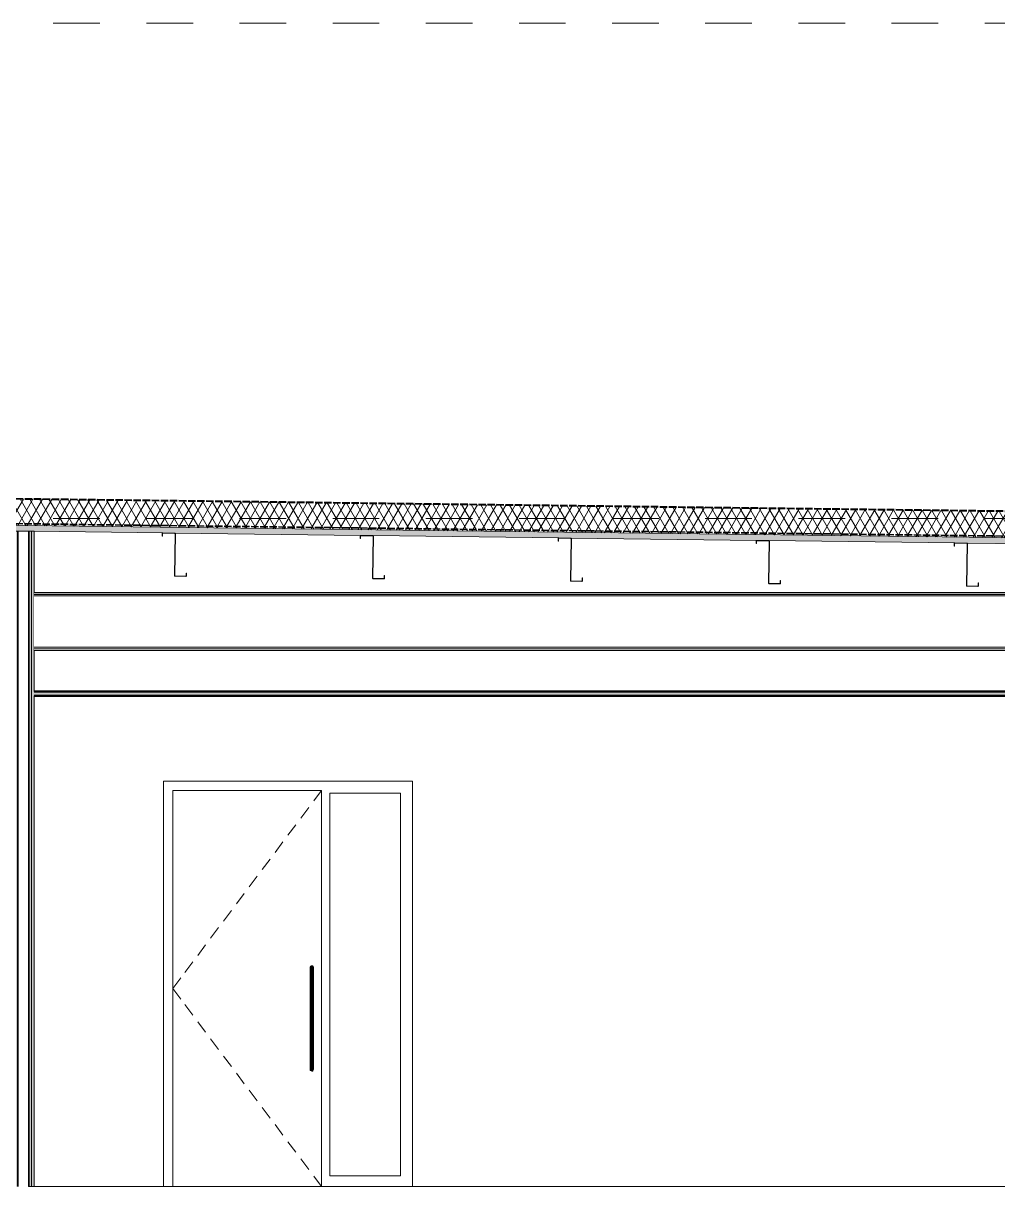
# Model space of a CAD drawing. Header units: millimetres. Extents: x -46169 to 228156, y -86316 to 18123.
# Drawn here: x 117908 to 123813, y -68973 to -61911 of the extents above; entities that cross this region are included whole.
import ezdxf

# ---------------------------------------------------------------- set-up
doc = ezdxf.new("R2010")
doc.units = ezdxf.units.MM
doc.header["$MEASUREMENT"] = 0
for name, pattern in [('Dashed', [2822.222233, 1411.111116, -1411.111116]), ('Hidden Line', [55, 45, -10]), ('Wipeout_Contour', [1000, 0, -1000])]:
    doc.linetypes.add(name, pattern=pattern)
for name, color, linetype, lineweight, true_color in [('0_Pen_No__105', 7, 'Continuous', 15, 0xa6a6a6), ('New_A-20-M_Ceiling_Pen_No__107', 7, 'Continuous', 15, 0xa6a6a6), ('New_A-20-M_Ceiling_Pen_No__29', 7, 'Continuous', 50, 0x2a2a2a), ('New_A-20-M_Roof_Pen_No__149', 7, 'Continuous', 0, 0x2a2a2a), ('New_A-20-M_Roof_Pen_No__162', 7, 'Continuous', 0, 0xe47200), ('New_A-20-M_Roof_Pen_No__81', 7, 'Continuous', 20, 0x6a6a6a), ('New_A-25-M_Wall_Int_Pen_No__107', 7, 'Continuous', 15, 0xa6a6a6), ('New_ArchiCAD Doors_Pen_No__63', 7, 'Continuous', 20, 0x606060)]:
    doc.layers.add(name, color=color, linetype=linetype, lineweight=lineweight, true_color=true_color)
for name, color, linetype in [('New_A-20-M_Ceiling', 7, 'Continuous'), ('New_A-20-M_Floor_Slab', 7, 'Continuous'), ('New_A-20-M_Roof', 7, 'Continuous'), ('New_A-25-M_Wall_Int', 7, 'Continuous'), ('New_ArchiCAD Doors', 7, 'Continuous'), ('S-280-M_STRUCT_FRAME.IFC Import', 7, 'Continuous')]:
    doc.layers.add(name, color=color, linetype=linetype)
for name, color, linetype, lineweight in [('New_A-20-M_Floor_Slab_Pen_No__4', 7, 'Continuous', 20), ('New_A-20-M_Roof_Pen_No__195', 7, 'Continuous', 35), ('New_A-20-M_Roof_Pen_No__4', 7, 'Continuous', 20), ('New_A-20-M_Roof_Pen_No__85', 8, 'Continuous', 20), ('New_A-25-M_Wall_Int_Pen_No__1', 7, 'Continuous', 13), ('New_A-25-M_Wall_Int_Pen_No__87', 8, 'Continuous', 20), ('New_ArchiCAD Doors_Pen_No__3', 7, 'Continuous', 18), ('New_ArchiCAD Doors_Pen_No__93', 8, 'Continuous', 13), ('S-280-M_STRUCT_FRAME.IFC Import_Pen_No__1', 7, 'Continuous', 13), ('S-280-M_STRUCT_FRAME.IFC Import_Pen_No__160', 5, 'Continuous', 200), ('S-280-M_STRUCT_FRAME.IFC Import_Pen_No__90', 8, 'Continuous', 20)]:
    doc.layers.add(name, color=color, linetype=linetype, lineweight=lineweight)
pattern_1 = [(60, (104446.777, -81110.96), (-43.30127, 25), []), (120, (104446.777, -81110.96), (43.30127, 25), [])]

# ---------------------------------------------------------------- blocks, each defined once
blk = doc.blocks.new('Section Elem_34_1', base_point=(104446.8, -81111))
at = {"color": 254, "linetype": 'Wipeout_Contour', "lineweight": 0, "ltscale": 12703717.4741142}
blk.add_wipeout([(115752, -65003.7), (115642.9, -65005.1), (115642.9, -65361), (117118.2, -65361), (117118.2, -65712.4), (115642.9, -65712.4), (115642.9, -65961), (117149.3, -65961), (117149.3, -65361), (117842.9, -65361), (117842.9, -64988), (117625.9, -64985.3), (117628.4, -64986.4), (117629.5, -64989), (117626.3, -65243.7), (117626.8, -65245), (117628, -65245.6), (117692.8, -65246.4), (117694.1, -65245.9), (117694.7, -65244.6), (117694.9, -65227.2), (117696.7, -65227.2), (117696.5, -65244.6), (117695.4, -65247.2), (117692.8, -65248.2), (117628, -65247.4), (117625.5, -65246.3), (117624.5, -65243.7), (117627.7, -64988.9), (117627.2, -64987.7), (117625.9, -64987.1), (117553.1, -64986.2), (117551.8, -64986.7), (117551.3, -64988), (117551.1, -65003.4), (117549.3, -65003.4), (117549.5, -64988), (117550.6, -64985.4), (117553.1, -64984.4), (117421.4, -64982.7), (117024.7, -64987.7), (117027.3, -64988.7), (117028.3, -64991.3), (117028.5, -65006.7), (117026.7, -65006.7), (117026.5, -64991.3), (117026, -64990), (117024.7, -64989.5), (116951.9, -64990.4), (116950.7, -64991), (116950.2, -64992.3), (116953.4, -65247), (116952.3, -65249.6), (116949.8, -65250.7), (116885, -65251.5), (116882.4, -65250.5), (116881.4, -65247.9), (116881.1, -65230.5), (116882.9, -65230.5), (116883.2, -65247.9), (116883.7, -65249.2), (116885, -65249.7), (116949.8, -65248.9), (116951, -65248.3), (116951.6, -65247.1), (116948.4, -64992.3), (116949.4, -64989.7), (116951.9, -64988.6), (115824.8, -65002.8), (115827.4, -65003.8), (115828.4, -65006.4), (115828.6, -65021.8), (115826.8, -65021.8), (115826.6, -65006.4), (115826.1, -65005.1), (115824.8, -65004.6), (115752, -65005.5), (115750.8, -65006.1), (115750.2, -65007.3), (115753.4, -65262.1), (115752.4, -65264.7), (115749.9, -65265.8), (115685.1, -65266.6), (115682.5, -65265.6), (115681.5, -65263), (115681.2, -65245.6), (115683, -65245.6), (115683.3, -65263), (115683.8, -65264.3), (115685.1, -65264.8), (115749.9, -65264), (115751.1, -65263.4), (115751.6, -65262.1), (115748.4, -65007.4), (115749.5, -65004.8)], dxfattribs=at).dxf.layer = 'New_A-25-M_Wall_Int'
at = {"color": 254, "linetype": 'Wipeout_Contour', "lineweight": 0, "ltscale": 19818791.29571474}
blk.add_wipeout([(117972.9, -64989.7), (117972.9, -65361), (124475.6, -65361), (124475.6, -65071.4), (123625.4, -65060.7), (123628, -65061.8), (123629, -65064.4), (123625.8, -65319.1), (123626.3, -65320.4), (123627.6, -65321), (123692.4, -65321.8), (123693.6, -65321.3), (123694.2, -65320), (123694.4, -65302.6), (123696.2, -65302.6), (123696, -65320), (123694.9, -65322.5), (123692.3, -65323.6), (123627.5, -65322.8), (123625, -65321.7), (123624, -65319.1), (123627.2, -65064.3), (123626.7, -65063.1), (123625.4, -65062.5), (123552.6, -65061.6), (123551.3, -65062.1), (123550.8, -65063.4), (123550.6, -65078.8), (123548.8, -65078.7), (123549, -65063.3), (123550.1, -65060.8), (123552.6, -65059.8), (122425.5, -65045.6), (122428.1, -65046.7), (122429.1, -65049.3), (122425.9, -65304.1), (122426.4, -65305.3), (122427.7, -65305.9), (122492.5, -65306.7), (122493.7, -65306.2), (122494.3, -65304.9), (122494.5, -65287.5), (122496.3, -65287.5), (122496.1, -65304.9), (122495, -65307.5), (122492.4, -65308.5), (122427.6, -65307.7), (122425.1, -65306.6), (122424.1, -65304), (122427.3, -65049.3), (122426.8, -65048), (122425.5, -65047.4), (122352.7, -65046.5), (122351.4, -65047), (122350.9, -65048.3), (122350.7, -65063.7), (122348.9, -65063.7), (122349.1, -65048.3), (122350.2, -65045.7), (122352.7, -65044.7), (121225.6, -65030.6), (121228.2, -65031.6), (121229.2, -65034.2), (121226, -65289), (121226.5, -65290.3), (121227.8, -65290.8), (121292.5, -65291.6), (121293.8, -65291.1), (121294.4, -65289.8), (121294.6, -65272.4), (121296.4, -65272.5), (121296.2, -65289.9), (121295.1, -65292.4), (121292.5, -65293.4), (121227.7, -65292.6), (121225.2, -65291.5), (121224.2, -65289), (121227.4, -65034.2), (121226.9, -65032.9), (121225.6, -65032.4), (121152.8, -65031.4), (121151.5, -65031.9), (121151, -65033.2), (121150.8, -65048.6), (121149, -65048.6), (121149.2, -65033.2), (121150.3, -65030.7), (121152.8, -65029.6), (120025.7, -65015.5), (120028.3, -65016.6), (120029.3, -65019.1), (120026.1, -65273.9), (120026.6, -65275.2), (120027.8, -65275.7), (120092.6, -65276.5), (120093.9, -65276), (120094.5, -65274.8), (120094.7, -65257.4), (120096.5, -65257.4), (120096.3, -65274.8), (120095.2, -65277.3), (120092.6, -65278.3), (120027.8, -65277.5), (120025.3, -65276.4), (120024.3, -65273.9), (120027.5, -65019.1), (120027, -65017.8), (120025.7, -65017.3), (119952.9, -65016.4), (119951.6, -65016.9), (119951.1, -65018.1), (119950.9, -65033.5), (119949.1, -65033.5), (119949.3, -65018.1), (119950.4, -65015.6), (119952.9, -65014.6), (118825.8, -65000.4), (118828.3, -65001.5), (118829.4, -65004), (118826.2, -65258.8), (118826.7, -65260.1), (118827.9, -65260.6), (118892.7, -65261.5), (118894, -65260.9), (118894.6, -65259.7), (118894.8, -65242.3), (118896.6, -65242.3), (118896.4, -65259.7), (118895.3, -65262.2), (118892.7, -65263.3), (118827.9, -65262.4), (118825.4, -65261.4), (118824.4, -65258.8), (118827.6, -65004), (118827.1, -65002.7), (118825.8, -65002.2), (118753, -65001.3), (118751.7, -65001.8), (118751.2, -65003.1), (118751, -65018.5), (118749.2, -65018.4), (118749.4, -65003), (118750.5, -65000.5), (118753, -64999.5)], dxfattribs=at).dxf.layer = 'New_A-25-M_Wall_Int'
at = {"color": 254, "linetype": 'Wipeout_Contour', "lineweight": 0, "ltscale": 1104510.557825293}
blk.add_wipeout([(117972.9, -68961), (118756.6, -68961), (118756.6, -66503), (120266.6, -66503), (120266.6, -68961), (124475.6, -68961), (124475.6, -65986), (117972.9, -65986)], dxfattribs=at).dxf.layer = 'New_A-25-M_Wall_Int'
at = {"layer": 'New_A-25-M_Wall_Int_Pen_No__87', "linetype": 'Continuous'}
blk.add_line((124475.6, -65361), (124475.6, -65071.4), dxfattribs=at)
at = {"color": 254, "linetype": 'Wipeout_Contour', "lineweight": 0, "ltscale": 551829.099183}
blk.add_wipeout([(117972.9, -65961), (124475.6, -65961), (124475.6, -65712.4), (117972.9, -65712.4)], dxfattribs=at).dxf.layer = 'New_A-25-M_Wall_Int'
at = {"color": 254, "linetype": 'Wipeout_Contour', "lineweight": 0, "ltscale": 807499.419564}
blk.add_wipeout([(115642.9, -66503), (117098.1, -66503), (117098.1, -68961), (117149.3, -68961), (117149.3, -65986), (115642.9, -65986)], dxfattribs=at).dxf.layer = 'New_A-25-M_Wall_Int'
at = {"color": 254, "linetype": 'Wipeout_Contour', "lineweight": 0, "ltscale": 542608.273841}
blk.add_wipeout([(117504.9, -68961), (117842.9, -68961), (117842.9, -65986), (117504.9, -65986)], dxfattribs=at).dxf.layer = 'New_A-25-M_Wall_Int'
at = {"color": 254, "linetype": 'Wipeout_Contour', "lineweight": 0, "ltscale": 539357.059794}
blk.add_wipeout([(117842.9, -65712.4), (117504.9, -65712.4), (117504.9, -65961), (117842.9, -65961)], dxfattribs=at).dxf.layer = 'New_A-25-M_Wall_Int'
blk = doc.blocks.new('Section Elem_51_1', base_point=(104446.8, -81111))
at = {"layer": 'New_ArchiCAD Doors_Pen_No__3', "linetype": 'Continuous'}
for p, q in [((119637.5, -66663.9), (119589.5, -66727.9)), ((119559.4, -66767.8), (119511.4, -66831.8)), ((119481.4, -66871.8), (119433.3, -66935.7)), ((119403.3, -66975.7), (119355.2, -67039.6)), ((119325.2, -67079.6), (119277.1, -67143.6)), ((119247.1, -67183.6), (119199, -67247.5)), ((119169, -67287.5), (119120.9, -67351.4)), ((119090.9, -67391.4), (119042.8, -67455.4)), ((119012.8, -67495.4), (118964.8, -67559.3)), ((118934.7, -67599.3), (118886.7, -67663.2)), ((118934.7, -67921.6), (118886.7, -67857.7)), ((119012.8, -68025.6), (118964.8, -67961.6)), ((119090.9, -68129.5), (119042.8, -68065.5)), ((119169, -68233.4), (119120.9, -68169.5)), ((119247.1, -68337.4), (119199, -68273.4)), ((119325.2, -68441.3), (119277.1, -68377.3)), ((119403.3, -68545.2), (119355.2, -68481.3)), ((119481.4, -68649.2), (119433.3, -68585.2)), ((119559.4, -68753.1), (119511.4, -68689.1)), ((119637.5, -68857), (119589.5, -68793.1))]:
    blk.add_line(p, q, dxfattribs=at)
at = {"color": 254, "linetype": 'Wipeout_Contour', "lineweight": 0, "ltscale": 547043.594552}
blk.add_wipeout([(118813.6, -68961), (118813.6, -66576), (118756.6, -66576), (118756.6, -68961)], dxfattribs=at).dxf.layer = 'New_ArchiCAD Doors'
at = {"color": 254, "linetype": 'Wipeout_Contour', "lineweight": 0, "ltscale": 688534.079905}
blk.add_wipeout([(119715.6, -66576), (119715.6, -68961), (119765.6, -68961), (119765.6, -68895), (119765.6, -66576)], dxfattribs=at).dxf.layer = 'New_ArchiCAD Doors'
at = {"color": 254, "linetype": 'Wipeout_Contour', "lineweight": 0, "ltscale": 690610.953645}
blk.add_wipeout([(120266.6, -66576), (120193.6, -66576), (120193.6, -68895), (120193.6, -68961), (120266.6, -68961)], dxfattribs=at).dxf.layer = 'New_ArchiCAD Doors'
at = {"color": 254, "linetype": 'Wipeout_Contour', "lineweight": 0, "ltscale": 551034.719556}
blk.add_wipeout([(119664.8, -68242.5), (119662.7, -68243.2), (119662.7, -68258.3), (119664.8, -68255.3)], dxfattribs=at).dxf.layer = 'New_ArchiCAD Doors'
at = {"layer": 'New_ArchiCAD Doors_Pen_No__3', "linetype": 'Continuous'}
for p, q in [((118861.7, -67696.5), (118813.6, -67760.5)), ((118861.7, -67824.4), (118813.6, -67760.5)), ((119715.6, -68961), (119667.6, -68897))]:
    blk.add_line(p, q, dxfattribs=at)
at = {"color": 254, "linetype": 'Wipeout_Contour', "lineweight": 0, "ltscale": 1367914.491002464}
blk.add_wipeout([(119715.6, -66560), (119715.6, -66576), (119765.6, -66576), (120193.6, -66576), (120266.6, -66576), (120266.6, -66503), (118756.6, -66503), (118756.6, -66576), (118813.6, -66576), (118813.6, -66560)], dxfattribs=at).dxf.layer = 'New_ArchiCAD Doors'
at = {"color": 254, "linetype": 'Wipeout_Contour', "lineweight": 0, "ltscale": 550992.506983}
blk.add_wipeout([(119652.3, -68260.2), (119652.3, -68243.6), (119649.3, -68243.1), (119649.3, -68258.1)], dxfattribs=at).dxf.layer = 'New_ArchiCAD Doors'
at = {"color": 254, "linetype": 'Wipeout_Contour', "lineweight": 0, "ltscale": 553478.976287}
blk.add_wipeout([(119765.6, -68895), (119765.6, -68961), (120193.6, -68961), (120193.6, -68895)], dxfattribs=at).dxf.layer = 'New_ArchiCAD Doors'
at = {"layer": 'New_ArchiCAD Doors_Pen_No__3', "linetype": 'Continuous'}
blk.add_line((119715.6, -66560), (119667.6, -66623.9), dxfattribs=at)
at = {"layer": 'New_ArchiCAD Doors_Pen_No__63', "linetype": 'Continuous'}
for p, q in [((118756.6, -66503), (120266.6, -66503)), ((118756.6, -66576), (118756.6, -66503)), ((120266.6, -66503), (120266.6, -66576)), ((118756.6, -68961), (118756.6, -66576)), ((119715.6, -66560), (118813.6, -66560)), ((118813.6, -66560), (118813.6, -68961)), ((119715.6, -68961), (119715.6, -66560)), ((119765.6, -66576), (119765.6, -68895)), ((120193.6, -66576), (119765.6, -66576)), ((120193.6, -66576), (120193.6, -68895)), ((120266.6, -68961), (120266.6, -66576)), ((120193.6, -68895), (119765.6, -68895))]:
    blk.add_line(p, q, dxfattribs=at)
at = {"color": 254, "linetype": 'Wipeout_Contour', "lineweight": 0, "ltscale": 551028.707132}
blk.add_wipeout([(119662.7, -68258.3), (119662.7, -68243.2), (119659.6, -68243.6), (119659.6, -68260.3)], dxfattribs=at).dxf.layer = 'New_ArchiCAD Doors'
at = {"color": 254, "linetype": 'Wipeout_Contour', "lineweight": 0, "ltscale": 551018.588948}
blk.add_wipeout([(119659.6, -68260.3), (119659.6, -68243.6), (119656, -68243.8), (119656, -68261)], dxfattribs=at).dxf.layer = 'New_ArchiCAD Doors'
at = {"color": 254, "linetype": 'Wipeout_Contour', "lineweight": 0, "ltscale": 551005.875202}
blk.add_wipeout([(119656, -68261), (119656, -68243.8), (119652.3, -68243.6), (119652.3, -68260.2)], dxfattribs=at).dxf.layer = 'New_ArchiCAD Doors'
at = {"color": 254, "linetype": 'Wipeout_Contour', "lineweight": 0, "ltscale": 551035.888982}
blk.add_wipeout([(119665.6, -68252), (119665.6, -68241.8), (119664.8, -68242.5), (119664.8, -68255.3)], dxfattribs=at).dxf.layer = 'New_ArchiCAD Doors'
at = {"color": 254, "linetype": 'Wipeout_Contour', "lineweight": 0, "ltscale": 550980.543368}
blk.add_wipeout([(119649.3, -68258.1), (119649.3, -68243.1), (119647.3, -68242.4), (119647.3, -68254.9)], dxfattribs=at).dxf.layer = 'New_ArchiCAD Doors'
at = {"color": 254, "linetype": 'Wipeout_Contour', "lineweight": 0, "ltscale": 550971.800573}
blk.add_wipeout([(119647.3, -68254.9), (119647.3, -68242.4), (119646.6, -68241.6), (119646.6, -68251.3)], dxfattribs=at).dxf.layer = 'New_ArchiCAD Doors'
at = {"color": 254, "linetype": 'Wipeout_Contour', "lineweight": 0, "ltscale": 550380.656582}
blk.add_wipeout([(119649.3, -68243.1), (119652.3, -68243.6), (119652.3, -67639.3), (119649.3, -67639.8)], dxfattribs=at).dxf.layer = 'New_ArchiCAD Doors'
at = {"color": 254, "linetype": 'Wipeout_Contour', "lineweight": 0, "ltscale": 550430.794615}
blk.add_wipeout([(119665.6, -68241.8), (119665.6, -67641.1), (119664.8, -67640.4), (119664.8, -68242.5)], dxfattribs=at).dxf.layer = 'New_ArchiCAD Doors'
at = {"color": 254, "linetype": 'Wipeout_Contour', "lineweight": 0, "ltscale": 550425.764491}
blk.add_wipeout([(119664.8, -68242.5), (119664.8, -67640.4), (119662.7, -67639.7), (119662.7, -68243.2)], dxfattribs=at).dxf.layer = 'New_ArchiCAD Doors'
at = {"color": 254, "linetype": 'Wipeout_Contour', "lineweight": 0, "ltscale": 550416.662446}
blk.add_wipeout([(119662.7, -68243.2), (119662.7, -67639.7), (119659.6, -67639.3), (119659.6, -68243.6)], dxfattribs=at).dxf.layer = 'New_ArchiCAD Doors'
at = {"color": 254, "linetype": 'Wipeout_Contour', "lineweight": 0, "ltscale": 550404.893784}
blk.add_wipeout([(119659.6, -68243.6), (119659.6, -67639.3), (119656, -67639.1), (119656, -68243.8)], dxfattribs=at).dxf.layer = 'New_ArchiCAD Doors'
at = {"color": 254, "linetype": 'Wipeout_Contour', "lineweight": 0, "ltscale": 550392.250207}
blk.add_wipeout([(119656, -68243.8), (119656, -67639.1), (119652.3, -67639.3), (119652.3, -68243.6)], dxfattribs=at).dxf.layer = 'New_ArchiCAD Doors'
at = {"color": 254, "linetype": 'Wipeout_Contour', "lineweight": 0, "ltscale": 549825.773176}
blk.add_wipeout([(119665.6, -67641.1), (119665.6, -67631), (119664.8, -67627.7), (119664.8, -67640.4)], dxfattribs=at).dxf.layer = 'New_ArchiCAD Doors'
at = {"color": 254, "linetype": 'Wipeout_Contour', "lineweight": 0, "ltscale": 549816.89971}
blk.add_wipeout([(119664.8, -67640.4), (119664.8, -67627.7), (119662.7, -67624.6), (119662.7, -67639.7)], dxfattribs=at).dxf.layer = 'New_ArchiCAD Doors'
at = {"color": 254, "linetype": 'Wipeout_Contour', "lineweight": 0, "ltscale": 549804.722083}
blk.add_wipeout([(119662.7, -67639.7), (119662.7, -67624.6), (119659.6, -67622.6), (119659.6, -67639.3)], dxfattribs=at).dxf.layer = 'New_ArchiCAD Doors'
at = {"color": 254, "linetype": 'Wipeout_Contour', "lineweight": 0, "ltscale": 550367.250605}
blk.add_wipeout([(119647.3, -68242.4), (119647.3, -67640.5), (119646.6, -67641.3), (119646.6, -68241.6)], dxfattribs=at).dxf.layer = 'New_ArchiCAD Doors'
at = {"color": 254, "linetype": 'Wipeout_Contour', "lineweight": 0, "ltscale": 550371.877904}
blk.add_wipeout([(119649.3, -67639.8), (119647.3, -67640.5), (119647.3, -68242.4), (119649.3, -68243.1)], dxfattribs=at).dxf.layer = 'New_ArchiCAD Doors'
at = {"layer": 'New_ArchiCAD Doors_Pen_No__93', "linetype": 'Continuous'}
for p, q in [((119646.6, -68241.6), (119646.6, -68251.3)), ((119646.6, -68241.6), (119647.3, -68242.4)), ((119646.6, -68251.3), (119647.3, -68254.9)), ((119647.3, -68242.4), (119647.3, -68254.9)), ((119647.3, -68242.4), (119649.3, -68243.1)), ((119647.3, -68254.9), (119649.3, -68258.1)), ((119649.3, -68243.1), (119649.3, -68258.1)), ((119649.3, -68243.1), (119652.3, -68243.6)), ((119649.3, -68258.1), (119652.3, -68260.2)), ((119652.3, -68243.6), (119652.3, -68260.2)), ((119652.3, -68243.6), (119656, -68243.8)), ((119652.3, -68260.2), (119656, -68261)), ((119656, -68243.8), (119659.6, -68243.6)), ((119656, -68243.8), (119656, -68261)), ((119656, -68261), (119659.6, -68260.3)), ((119659.6, -68243.6), (119662.7, -68243.2)), ((119659.6, -68243.6), (119659.6, -68260.3)), ((119659.6, -68260.3), (119662.7, -68258.3)), ((119662.7, -68243.2), (119664.8, -68242.5)), ((119662.7, -68243.2), (119662.7, -68258.3)), ((119662.7, -68258.3), (119664.8, -68255.3)), ((119664.8, -68242.5), (119665.6, -68241.8)), ((119664.8, -68242.5), (119664.8, -68255.3)), ((119664.8, -68255.3), (119665.6, -68252)), ((119665.6, -68241.8), (119665.6, -68252))]:
    blk.add_line(p, q, dxfattribs=at)
at = {"color": 254, "linetype": 'Wipeout_Contour', "lineweight": 0, "ltscale": 549762.770807}
blk.add_wipeout([(119647.3, -67640.5), (119647.3, -67628), (119646.6, -67631.6), (119646.6, -67641.3)], dxfattribs=at).dxf.layer = 'New_ArchiCAD Doors'
at = {"color": 254, "linetype": 'Wipeout_Contour', "lineweight": 0, "ltscale": 549763.301146}
blk.add_wipeout([(119649.3, -67639.8), (119649.3, -67624.9), (119647.3, -67628), (119647.3, -67640.5)], dxfattribs=at).dxf.layer = 'New_ArchiCAD Doors'
at = {"color": 254, "linetype": 'Wipeout_Contour', "lineweight": 0, "ltscale": 549768.909434}
blk.add_wipeout([(119649.3, -67639.8), (119652.3, -67639.3), (119652.3, -67622.8), (119649.3, -67624.9)], dxfattribs=at).dxf.layer = 'New_ArchiCAD Doors'
at = {"color": 254, "linetype": 'Wipeout_Contour', "lineweight": 0, "ltscale": 549791.310497}
blk.add_wipeout([(119659.6, -67639.3), (119659.6, -67622.6), (119656, -67622), (119656, -67639.1)], dxfattribs=at).dxf.layer = 'New_ArchiCAD Doors'
at = {"color": 254, "linetype": 'Wipeout_Contour', "lineweight": 0, "ltscale": 549778.736697}
blk.add_wipeout([(119656, -67639.1), (119656, -67622), (119652.3, -67622.8), (119652.3, -67639.3)], dxfattribs=at).dxf.layer = 'New_ArchiCAD Doors'
at = {"layer": 'New_ArchiCAD Doors_Pen_No__93', "linetype": 'Continuous'}
for p, q in [((119646.6, -67631.6), (119647.3, -67628)), ((119646.6, -67641.3), (119646.6, -67631.6)), ((119646.6, -67641.3), (119647.3, -67640.5)), ((119646.6, -67641.3), (119646.6, -68241.6)), ((119647.3, -67628), (119649.3, -67624.9)), ((119647.3, -67640.5), (119647.3, -67628)), ((119647.3, -67640.5), (119649.3, -67639.8)), ((119647.3, -68242.4), (119647.3, -67640.5)), ((119649.3, -67624.9), (119652.3, -67622.8)), ((119649.3, -67639.8), (119649.3, -67624.9)), ((119649.3, -67639.8), (119652.3, -67639.3)), ((119649.3, -68243.1), (119649.3, -67639.8)), ((119652.3, -67622.8), (119656, -67622)), ((119652.3, -67639.3), (119652.3, -67622.8)), ((119652.3, -67639.3), (119656, -67639.1)), ((119652.3, -68243.6), (119652.3, -67639.3)), ((119656, -67639.1), (119656, -67622)), ((119656, -67622), (119659.6, -67622.6)), ((119656, -68243.8), (119656, -67639.1)), ((119656, -67639.1), (119659.6, -67639.3)), ((119659.6, -67639.3), (119659.6, -67622.6)), ((119659.6, -67622.6), (119662.7, -67624.6)), ((119659.6, -68243.6), (119659.6, -67639.3)), ((119659.6, -67639.3), (119662.7, -67639.7)), ((119662.7, -67624.6), (119664.8, -67627.7)), ((119662.7, -67639.7), (119662.7, -67624.6)), ((119662.7, -68243.2), (119662.7, -67639.7)), ((119662.7, -67639.7), (119664.8, -67640.4)), ((119664.8, -67627.7), (119665.6, -67631)), ((119664.8, -67640.4), (119664.8, -67627.7)), ((119664.8, -68242.5), (119664.8, -67640.4)), ((119664.8, -67640.4), (119665.6, -67641.1)), ((119665.6, -67641.1), (119665.6, -67631)), ((119665.6, -68241.8), (119665.6, -67641.1))]:
    blk.add_line(p, q, dxfattribs=at)
blk = doc.blocks.new('Section Elem_53_1', base_point=(104446.8, -81111))
at = {"color": 254, "linetype": 'Wipeout_Contour', "lineweight": 0, "ltscale": 547309.166402}
blk.add_wipeout([(109585.8, -68961), (109585.8, -68986), (126599.8, -68986), (126599.8, -68961)], dxfattribs=at).dxf.layer = 'New_A-20-M_Floor_Slab'
at = {"layer": 'New_A-20-M_Floor_Slab_Pen_No__4', "linetype": 'Continuous', "flags": 128}
for points in [[(117972.9, -68961), (117957.9, -68961), (117942.9, -68961), (117939.9, -68961)], [(137948.8, -68961), (126599.8, -68961), (117972.9, -68961)]]:
    blk.add_lwpolyline(points, dxfattribs=at)
blk = doc.blocks.new('Section Elem_77_1', base_point=(104446.8, -81111))
at = {"layer": 'New_A-25-M_Wall_Int_Pen_No__107', "linetype": 'Continuous', "lineweight": 0, "true_color": 0x535353}
blk.add_hatch(color=251, dxfattribs=at).paths.add_polyline_path([(117939.9, -68961), (117942.9, -68961), (117942.9, -64989.3), (117939.9, -64989.3)])
at = {"layer": 'New_A-25-M_Wall_Int_Pen_No__107', "linetype": 'Continuous'}
for points in [[(117942.9, -68961), (117957.9, -68961), (117957.9, -64989.5), (117942.9, -64989.3)], [(117957.9, -68961), (117972.9, -68961), (117972.9, -64989.7), (117957.9, -64989.5)]]:
    blk.add_hatch(color=256, dxfattribs=at).paths.add_polyline_path(points)
at = {"color": 254, "linetype": 'Wipeout_Contour', "lineweight": 0, "ltscale": 542452.176414}
blk.add_wipeout([(117875.9, -68961), (117939.9, -68961), (117939.9, -64989.3), (117875.9, -64988.5)], dxfattribs=at).dxf.layer = 'New_A-25-M_Wall_Int'
at = {"layer": 'New_A-25-M_Wall_Int_Pen_No__107', "linetype": 'Continuous'}
for points in [[(117842.9, -64988), (117842.9, -68961), (117857.9, -68961), (117857.9, -64988.2)], [(117857.9, -68961), (117872.9, -68961), (117872.9, -64988.4), (117857.9, -64988.2)]]:
    blk.add_hatch(color=256, dxfattribs=at).paths.add_polyline_path(points)
at = {"layer": 'New_A-25-M_Wall_Int_Pen_No__107', "linetype": 'Continuous', "lineweight": 0, "true_color": 0x535353}
blk.add_hatch(color=251, dxfattribs=at).paths.add_polyline_path([(117872.9, -68961), (117875.9, -68961), (117875.9, -64988.5), (117872.9, -64988.4)])
at = {"layer": 'New_A-25-M_Wall_Int_Pen_No__1', "linetype": 'Continuous'}
for p, q in [((117842.9, -64988), (117842.9, -65961)), ((117857.9, -64988.2), (117857.9, -68961)), ((117872.9, -64988.4), (117872.9, -68961)), ((117875.9, -64988.5), (117875.9, -68961)), ((117939.9, -64989.3), (117939.9, -68961)), ((117942.9, -64989.3), (117942.9, -68961)), ((117957.9, -64989.5), (117957.9, -68961)), ((117972.9, -64989.7), (117972.9, -65961)), ((117842.9, -65986), (117842.9, -68961)), ((117972.9, -65986), (117972.9, -68961))]:
    blk.add_line(p, q, dxfattribs=at)
blk = doc.blocks.new('Section Elem_122_1', base_point=(104446.8, -81111))
at = {"layer": 'New_A-20-M_Ceiling_Pen_No__107', "linetype": 'Continuous'}
blk.add_hatch(color=256, dxfattribs=at).paths.add_polyline_path([(117972.9, -65961), (117972.9, -65986), (126599.8, -65986), (126599.8, -65961)])
at = {"layer": 'New_A-20-M_Ceiling_Pen_No__29', "linetype": 'Continuous'}
for p, q in [((126599.8, -65961), (117972.9, -65961)), ((126599.8, -65986), (117972.9, -65986))]:
    blk.add_line(p, q, dxfattribs=at)
blk = doc.blocks.new('*X169', base_point=(104446.8, -81111))
at = {"layer": 'New_A-20-M_Roof_Pen_No__162', "linetype": 'Continuous'}
for points in [[(117421.2, -64787.7), (117497.6, -64788.7), (117497.6, -64786.7), (117421.2, -64785.7)], [(117647.6, -64790.6), (117797.6, -64792.5), (117797.6, -64790.5), (117647.6, -64788.6)], [(117947.6, -64794.3), (118097.6, -64796.2), (118097.6, -64794.2), (117947.6, -64792.3)], [(118247.6, -64798.1), (118397.6, -64800), (118397.6, -64798), (118247.6, -64796.1)], [(118547.6, -64801.9), (118697.6, -64803.8), (118697.6, -64801.8), (118547.6, -64799.9)], [(118847.6, -64805.6), (118997.6, -64807.5), (118997.6, -64805.5), (118847.6, -64803.6)], [(119147.6, -64809.4), (119297.6, -64811.3), (119297.6, -64809.3), (119147.6, -64807.4)], [(119447.6, -64813.2), (119597.6, -64815.1), (119597.6, -64813.1), (119447.6, -64811.2)], [(119747.6, -64817), (119897.6, -64818.8), (119897.6, -64816.8), (119747.6, -64815)], [(120047.6, -64820.7), (120197.6, -64822.6), (120197.6, -64820.6), (120047.6, -64818.7)], [(120347.6, -64824.5), (120497.6, -64826.4), (120497.6, -64824.4), (120347.6, -64822.5)], [(120647.6, -64828.3), (120797.6, -64830.2), (120797.6, -64828.2), (120647.6, -64826.3)], [(120947.6, -64832), (121097.6, -64833.9), (121097.6, -64831.9), (120947.6, -64830)], [(121247.6, -64835.8), (121397.6, -64837.7), (121397.6, -64835.7), (121247.6, -64833.8)], [(121547.6, -64839.6), (121697.6, -64841.5), (121697.6, -64839.5), (121547.6, -64837.6)], [(121847.6, -64843.4), (121997.6, -64845.2), (121997.6, -64843.2), (121847.6, -64841.4)], [(122147.6, -64847.1), (122297.6, -64849), (122297.6, -64847), (122147.6, -64845.1)], [(122447.6, -64850.9), (122597.6, -64852.8), (122597.6, -64850.8), (122447.6, -64848.9)], [(122747.6, -64854.7), (122897.6, -64856.5), (122897.6, -64854.5), (122747.6, -64852.7)], [(123047.6, -64858.4), (123197.6, -64860.3), (123197.6, -64858.3), (123047.6, -64856.4)], [(123347.6, -64862.2), (123497.6, -64864.1), (123497.6, -64862.1), (123347.6, -64860.2)], [(123647.6, -64866), (123797.6, -64867.9), (123797.6, -64865.9), (123647.6, -64864)], [(123947.6, -64869.7), (124097.6, -64871.6), (124097.6, -64869.6), (123947.6, -64867.7)], [(124247.6, -64873.5), (124397.6, -64875.4), (124397.6, -64873.4), (124247.6, -64871.5)], [(124547.6, -64877.3), (124697.6, -64879.2), (124697.6, -64877.2), (124547.6, -64875.3)], [(124847.6, -64881.1), (124997.6, -64882.9), (124997.6, -64880.9), (124847.6, -64879.1)], [(125147.6, -64884.8), (125297.6, -64886.7), (125297.6, -64884.7), (125147.6, -64882.8)], [(125447.6, -64888.6), (125597.6, -64890.5), (125597.6, -64888.5), (125447.6, -64886.6)], [(125747.6, -64892.4), (125897.6, -64894.2), (125897.6, -64892.2), (125747.6, -64890.4)], [(126047.6, -64896.1), (126197.6, -64898), (126197.6, -64896), (126047.6, -64894.1)], [(126347.6, -64899.9), (126497.6, -64901.8), (126497.6, -64899.8), (126347.6, -64897.9)]]:
    blk.add_hatch(color=256, dxfattribs=at).paths.add_polyline_path(points)
blk = doc.blocks.new('Section Elem_138_1', base_point=(104446.8, -81111))
at = {"color": 254, "linetype": 'Wipeout_Contour', "lineweight": 0, "ltscale": 552749.985997}
blk.add_wipeout([(117421.2, -64785.7), (117421.2, -64787.7), (126599.8, -64903.1), (126599.8, -64901.1)], dxfattribs=at).dxf.layer = 'New_A-20-M_Roof'
at = {"layer": 'New_A-20-M_Roof'}
blk.add_blockref('*X169', (104446.8, -81111), dxfattribs=at)
at = {"color": 254, "linetype": 'Wipeout_Contour', "lineweight": 0, "ltscale": 552891.230571}
blk.add_wipeout([(117421.2, -64787.7), (117419.3, -64937.7), (126599.8, -65053.1), (126599.8, -64903.1)], dxfattribs=at).dxf.layer = 'New_A-20-M_Roof'
at = {"layer": 'New_A-20-M_Roof_Pen_No__85', "linetype": 'Continuous'}
h = blk.add_hatch(dxfattribs=at)
h.set_pattern_fill('Batt_Insulation_0001', color=256, style=0, pattern_type=2)
h.set_pattern_definition(pattern_1)
h.paths.add_polyline_path([(117421.2, -64787.7), (117419.3, -64937.7), (126599.8, -65053.1), (126599.8, -64903.1)])
at = {"layer": 'New_A-20-M_Roof_Pen_No__195', "linetype": 'Hidden Line'}
blk.add_line((117421.2, -64785.7), (126599.8, -64901.1), dxfattribs=at)
at = {"color": 254, "linetype": 'Wipeout_Contour', "lineweight": 0, "ltscale": 553039.890236}
blk.add_wipeout([(117419.3, -64937.7), (117419.2, -64947.7), (126599.8, -65063.1), (126599.8, -65053.1)], dxfattribs=at).dxf.layer = 'New_A-20-M_Roof'
at = {"layer": 'New_A-20-M_Roof_Pen_No__81', "linetype": 'Continuous', "lineweight": 0, "true_color": 0x353535}
blk.add_hatch(color=250, dxfattribs=at).paths.add_polyline_path([(117419.2, -64947.7), (117418.8, -64982.7), (126599.8, -65098.1), (126599.8, -65063.1)])
at = {"layer": 'New_A-20-M_Roof_Pen_No__85', "linetype": 'Continuous'}
h = blk.add_hatch(dxfattribs=at)
h.set_pattern_fill('Batt_Insulation_0001', color=256, style=0, pattern_type=2)
h.set_pattern_definition(pattern_1)
h.paths.add_polyline_path([(117419.3, -64937.7), (117419.2, -64947.7), (126599.8, -65063.1), (126599.8, -65053.1)])
at = {"layer": 'New_A-20-M_Roof_Pen_No__149', "linetype": 'Continuous'}
blk.add_line((117419.2, -64947.7), (126599.8, -65063.1), dxfattribs=at)
at = {"layer": 'New_A-20-M_Roof_Pen_No__195', "linetype": 'Hidden Line'}
for p, q in [((117421.2, -64787.7), (126599.8, -64903.1)), ((117419.3, -64937.7), (126599.8, -65053.1))]:
    blk.add_line(p, q, dxfattribs=at)
at = {"layer": 'New_A-20-M_Roof_Pen_No__4', "linetype": 'Continuous'}
for p, q in [((117972.9, -64989.7), (118753, -64999.5)), ((118753, -64999.5), (118825.8, -65000.4)), ((118825.8, -65000.4), (119952.9, -65014.6)), ((119952.9, -65014.6), (120025.7, -65015.5)), ((120025.7, -65015.5), (121152.8, -65029.6)), ((121152.8, -65029.6), (121225.6, -65030.6)), ((121225.6, -65030.6), (122352.7, -65044.7)), ((122352.7, -65044.7), (122425.5, -65045.6)), ((122425.5, -65045.6), (123552.6, -65059.8)), ((123552.6, -65059.8), (123625.4, -65060.7)), ((123625.4, -65060.7), (124718.6, -65074.4))]:
    blk.add_line(p, q, dxfattribs=at)
at = {"layer": 'New_A-20-M_Roof_Pen_No__4', "linetype": 'Continuous', "flags": 128}
blk.add_lwpolyline([(117842.9, -64988), (117857.9, -64988.2), (117872.9, -64988.4), (117875.9, -64988.5), (117939.9, -64989.3), (117942.9, -64989.3), (117957.9, -64989.5), (117972.9, -64989.7)], dxfattribs=at)
blk = doc.blocks.new('Section Elem_336_1', base_point=(104446.8, -81111))
at = {"layer": 'S-280-M_STRUCT_FRAME.IFC Import_Pen_No__160', "linetype": 'Continuous', "lineweight": 0, "true_color": 0x00007f}
blk.add_hatch(color=176, dxfattribs=at).paths.add_polyline_path([(123624, -65319.1), (123625, -65321.7), (123627.5, -65322.8), (123692.3, -65323.6), (123694.9, -65322.5), (123696, -65320), (123696.2, -65302.6), (123694.4, -65302.6), (123694.2, -65320), (123693.6, -65321.3), (123692.4, -65321.8), (123627.6, -65321), (123626.3, -65320.4), (123625.8, -65319.1), (123629, -65064.4), (123628, -65061.8), (123625.4, -65060.7), (123552.6, -65059.8), (123550.1, -65060.8), (123549, -65063.3), (123548.8, -65078.7), (123550.6, -65078.8), (123550.8, -65063.4), (123551.3, -65062.1), (123552.6, -65061.6), (123625.4, -65062.5), (123626.7, -65063.1), (123627.2, -65064.3)])
at = {"layer": 'S-280-M_STRUCT_FRAME.IFC Import_Pen_No__1', "linetype": 'Continuous'}
for p, q in [((123548.8, -65078.7), (123550.6, -65078.8)), ((123552.6, -65059.8), (123550.1, -65060.8)), ((123625.4, -65060.7), (123628, -65061.8)), ((123694.4, -65302.6), (123696.2, -65302.6))]:
    blk.add_line(p, q, dxfattribs=at)
at = {"layer": 'S-280-M_STRUCT_FRAME.IFC Import_Pen_No__1', "linetype": 'Continuous', "flags": 128}
for points in [[(123550.1, -65060.8), (123549, -65063.3), (123548.8, -65078.7)], [(123551.3, -65062.1), (123550.8, -65063.4), (123550.6, -65078.8)], [(123626.7, -65063.1), (123625.4, -65062.5), (123552.6, -65061.6), (123551.3, -65062.1)], [(123626.7, -65063.1), (123627.2, -65064.3), (123624, -65319.1), (123625, -65321.7)], [(123628, -65061.8), (123629, -65064.4), (123625.8, -65319.1), (123626.3, -65320.4)], [(123625, -65321.7), (123627.5, -65322.8), (123692.3, -65323.6), (123694.9, -65322.5)], [(123626.3, -65320.4), (123627.6, -65321), (123692.4, -65321.8), (123693.6, -65321.3)], [(123694.4, -65302.6), (123694.2, -65320), (123693.6, -65321.3)], [(123696.2, -65302.6), (123696, -65320), (123694.9, -65322.5)]]:
    blk.add_lwpolyline(points, dxfattribs=at)
blk = doc.blocks.new('Section Elem_337_1', base_point=(104446.8, -81111))
at = {"layer": 'S-280-M_STRUCT_FRAME.IFC Import_Pen_No__160', "linetype": 'Continuous', "lineweight": 0, "true_color": 0x00007f}
blk.add_hatch(color=176, dxfattribs=at).paths.add_polyline_path([(122424.1, -65304), (122425.1, -65306.6), (122427.6, -65307.7), (122492.4, -65308.5), (122495, -65307.5), (122496.1, -65304.9), (122496.3, -65287.5), (122494.5, -65287.5), (122494.3, -65304.9), (122493.7, -65306.2), (122492.5, -65306.7), (122427.7, -65305.9), (122426.4, -65305.3), (122425.9, -65304.1), (122429.1, -65049.3), (122428.1, -65046.7), (122425.5, -65045.6), (122352.7, -65044.7), (122350.2, -65045.7), (122349.1, -65048.3), (122348.9, -65063.7), (122350.7, -65063.7), (122350.9, -65048.3), (122351.4, -65047), (122352.7, -65046.5), (122425.5, -65047.4), (122426.8, -65048), (122427.3, -65049.3)])
at = {"layer": 'S-280-M_STRUCT_FRAME.IFC Import_Pen_No__1', "linetype": 'Continuous'}
for p, q in [((122352.7, -65044.7), (122350.2, -65045.7)), ((122348.9, -65063.7), (122350.7, -65063.7)), ((122425.5, -65045.6), (122428.1, -65046.7)), ((122494.5, -65287.5), (122496.3, -65287.5))]:
    blk.add_line(p, q, dxfattribs=at)
at = {"layer": 'S-280-M_STRUCT_FRAME.IFC Import_Pen_No__1', "linetype": 'Continuous', "flags": 128}
for points in [[(122350.2, -65045.7), (122349.1, -65048.3), (122348.9, -65063.7)], [(122351.4, -65047), (122350.9, -65048.3), (122350.7, -65063.7)], [(122426.8, -65048), (122425.5, -65047.4), (122352.7, -65046.5), (122351.4, -65047)], [(122426.8, -65048), (122427.3, -65049.3), (122424.1, -65304), (122425.1, -65306.6)], [(122428.1, -65046.7), (122429.1, -65049.3), (122425.9, -65304.1), (122426.4, -65305.3)], [(122425.1, -65306.6), (122427.6, -65307.7), (122492.4, -65308.5), (122495, -65307.5)], [(122426.4, -65305.3), (122427.7, -65305.9), (122492.5, -65306.7), (122493.7, -65306.2)], [(122494.5, -65287.5), (122494.3, -65304.9), (122493.7, -65306.2)], [(122496.3, -65287.5), (122496.1, -65304.9), (122495, -65307.5)]]:
    blk.add_lwpolyline(points, dxfattribs=at)
blk = doc.blocks.new('Section Elem_338_1', base_point=(104446.8, -81111))
at = {"layer": 'S-280-M_STRUCT_FRAME.IFC Import_Pen_No__160', "linetype": 'Continuous', "lineweight": 0, "true_color": 0x00007f}
blk.add_hatch(color=176, dxfattribs=at).paths.add_polyline_path([(121224.2, -65289), (121225.2, -65291.5), (121227.7, -65292.6), (121292.5, -65293.4), (121295.1, -65292.4), (121296.2, -65289.9), (121296.4, -65272.5), (121294.6, -65272.4), (121294.4, -65289.8), (121293.8, -65291.1), (121292.5, -65291.6), (121227.8, -65290.8), (121226.5, -65290.3), (121226, -65289), (121229.2, -65034.2), (121228.2, -65031.6), (121225.6, -65030.6), (121152.8, -65029.6), (121150.3, -65030.7), (121149.2, -65033.2), (121149, -65048.6), (121150.8, -65048.6), (121151, -65033.2), (121151.5, -65031.9), (121152.8, -65031.4), (121225.6, -65032.4), (121226.9, -65032.9), (121227.4, -65034.2)])
at = {"layer": 'S-280-M_STRUCT_FRAME.IFC Import_Pen_No__1', "linetype": 'Continuous'}
for p, q in [((121152.8, -65029.6), (121150.3, -65030.7)), ((121225.6, -65030.6), (121228.2, -65031.6)), ((121149, -65048.6), (121150.8, -65048.6)), ((121294.6, -65272.4), (121296.4, -65272.5))]:
    blk.add_line(p, q, dxfattribs=at)
at = {"layer": 'S-280-M_STRUCT_FRAME.IFC Import_Pen_No__1', "linetype": 'Continuous', "flags": 128}
for points in [[(121150.3, -65030.7), (121149.2, -65033.2), (121149, -65048.6)], [(121151.5, -65031.9), (121151, -65033.2), (121150.8, -65048.6)], [(121226.9, -65032.9), (121225.6, -65032.4), (121152.8, -65031.4), (121151.5, -65031.9)], [(121226.9, -65032.9), (121227.4, -65034.2), (121224.2, -65289), (121225.2, -65291.5)], [(121228.2, -65031.6), (121229.2, -65034.2), (121226, -65289), (121226.5, -65290.3)], [(121225.2, -65291.5), (121227.7, -65292.6), (121292.5, -65293.4), (121295.1, -65292.4)], [(121226.5, -65290.3), (121227.8, -65290.8), (121292.5, -65291.6), (121293.8, -65291.1)], [(121294.6, -65272.4), (121294.4, -65289.8), (121293.8, -65291.1)], [(121296.4, -65272.5), (121296.2, -65289.9), (121295.1, -65292.4)]]:
    blk.add_lwpolyline(points, dxfattribs=at)
blk = doc.blocks.new('Section Elem_339_1', base_point=(104446.8, -81111))
at = {"layer": 'S-280-M_STRUCT_FRAME.IFC Import_Pen_No__160', "linetype": 'Continuous', "lineweight": 0, "true_color": 0x00007f}
blk.add_hatch(color=176, dxfattribs=at).paths.add_polyline_path([(120024.3, -65273.9), (120025.3, -65276.4), (120027.8, -65277.5), (120092.6, -65278.3), (120095.2, -65277.3), (120096.3, -65274.8), (120096.5, -65257.4), (120094.7, -65257.4), (120094.5, -65274.8), (120093.9, -65276), (120092.6, -65276.5), (120027.8, -65275.7), (120026.6, -65275.2), (120026.1, -65273.9), (120029.3, -65019.1), (120028.3, -65016.6), (120025.7, -65015.5), (119952.9, -65014.6), (119950.4, -65015.6), (119949.3, -65018.1), (119949.1, -65033.5), (119950.9, -65033.5), (119951.1, -65018.1), (119951.6, -65016.9), (119952.9, -65016.4), (120025.7, -65017.3), (120027, -65017.8), (120027.5, -65019.1)])
at = {"layer": 'S-280-M_STRUCT_FRAME.IFC Import_Pen_No__1', "linetype": 'Continuous'}
for p, q in [((119949.1, -65033.5), (119950.9, -65033.5)), ((119952.9, -65014.6), (119950.4, -65015.6)), ((120025.7, -65015.5), (120028.3, -65016.6)), ((120094.7, -65257.4), (120096.5, -65257.4))]:
    blk.add_line(p, q, dxfattribs=at)
at = {"layer": 'S-280-M_STRUCT_FRAME.IFC Import_Pen_No__1', "linetype": 'Continuous', "flags": 128}
for points in [[(119950.4, -65015.6), (119949.3, -65018.1), (119949.1, -65033.5)], [(119951.6, -65016.9), (119951.1, -65018.1), (119950.9, -65033.5)], [(120027, -65017.8), (120025.7, -65017.3), (119952.9, -65016.4), (119951.6, -65016.9)], [(120027, -65017.8), (120027.5, -65019.1), (120024.3, -65273.9), (120025.3, -65276.4)], [(120028.3, -65016.6), (120029.3, -65019.1), (120026.1, -65273.9), (120026.6, -65275.2)], [(120094.7, -65257.4), (120094.5, -65274.8), (120093.9, -65276)], [(120096.5, -65257.4), (120096.3, -65274.8), (120095.2, -65277.3)], [(120025.3, -65276.4), (120027.8, -65277.5), (120092.6, -65278.3), (120095.2, -65277.3)], [(120026.6, -65275.2), (120027.8, -65275.7), (120092.6, -65276.5), (120093.9, -65276)]]:
    blk.add_lwpolyline(points, dxfattribs=at)
blk = doc.blocks.new('Section Elem_340_1', base_point=(104446.8, -81111))
at = {"layer": 'S-280-M_STRUCT_FRAME.IFC Import_Pen_No__160', "linetype": 'Continuous', "lineweight": 0, "true_color": 0x00007f}
blk.add_hatch(color=176, dxfattribs=at).paths.add_polyline_path([(118824.4, -65258.8), (118825.4, -65261.4), (118827.9, -65262.4), (118892.7, -65263.3), (118895.3, -65262.2), (118896.4, -65259.7), (118896.6, -65242.3), (118894.8, -65242.3), (118894.6, -65259.7), (118894, -65260.9), (118892.7, -65261.5), (118827.9, -65260.6), (118826.7, -65260.1), (118826.2, -65258.8), (118829.4, -65004), (118828.3, -65001.5), (118825.8, -65000.4), (118753, -64999.5), (118750.5, -65000.5), (118749.4, -65003), (118749.2, -65018.4), (118751, -65018.5), (118751.2, -65003.1), (118751.7, -65001.8), (118753, -65001.3), (118825.8, -65002.2), (118827.1, -65002.7), (118827.6, -65004)])
at = {"layer": 'S-280-M_STRUCT_FRAME.IFC Import_Pen_No__1', "linetype": 'Continuous'}
for p, q in [((118749.2, -65018.4), (118751, -65018.5)), ((118753, -64999.5), (118750.5, -65000.5)), ((118825.8, -65000.4), (118828.3, -65001.5)), ((118894.8, -65242.3), (118896.6, -65242.3))]:
    blk.add_line(p, q, dxfattribs=at)
at = {"layer": 'S-280-M_STRUCT_FRAME.IFC Import_Pen_No__1', "linetype": 'Continuous', "flags": 128}
for points in [[(118750.5, -65000.5), (118749.4, -65003), (118749.2, -65018.4)], [(118751.7, -65001.8), (118751.2, -65003.1), (118751, -65018.5)], [(118827.1, -65002.7), (118825.8, -65002.2), (118753, -65001.3), (118751.7, -65001.8)], [(118827.1, -65002.7), (118827.6, -65004), (118824.4, -65258.8), (118825.4, -65261.4)], [(118828.3, -65001.5), (118829.4, -65004), (118826.2, -65258.8), (118826.7, -65260.1)], [(118894.8, -65242.3), (118894.6, -65259.7), (118894, -65260.9)], [(118896.6, -65242.3), (118896.4, -65259.7), (118895.3, -65262.2)], [(118825.4, -65261.4), (118827.9, -65262.4), (118892.7, -65263.3), (118895.3, -65262.2)], [(118826.7, -65260.1), (118827.9, -65260.6), (118892.7, -65261.5), (118894, -65260.9)]]:
    blk.add_lwpolyline(points, dxfattribs=at)
blk = doc.blocks.new('Section Elem_460_1', base_point=(104446.8, -81111))
at = {"color": 254, "linetype": 'Wipeout_Contour', "lineweight": 0, "ltscale": 538367.50219}
blk.add_wipeout([(117463.5, -65370.7), (117842.9, -65370.7), (117842.9, -65361), (117463.5, -65361)], dxfattribs=at).dxf.layer = 'S-280-M_STRUCT_FRAME.IFC Import'
at = {"color": 254, "linetype": 'Wipeout_Contour', "lineweight": 0, "ltscale": 550990.432768}
blk.add_wipeout([(117972.9, -65370.7), (124508.5, -65370.7), (124508.5, -65361), (117972.9, -65361)], dxfattribs=at).dxf.layer = 'S-280-M_STRUCT_FRAME.IFC Import'
at = {"color": 254, "linetype": 'Wipeout_Contour', "lineweight": 0, "ltscale": 539032.626626}
blk.add_wipeout([(117463.5, -65712.4), (117842.9, -65712.4), (117842.9, -65702.7), (117463.5, -65702.7)], dxfattribs=at).dxf.layer = 'S-280-M_STRUCT_FRAME.IFC Import'
at = {"color": 254, "linetype": 'Wipeout_Contour', "lineweight": 0, "ltscale": 551640.619383}
blk.add_wipeout([(117972.9, -65712.4), (124508.5, -65712.4), (124508.5, -65702.7), (117972.9, -65702.7)], dxfattribs=at).dxf.layer = 'S-280-M_STRUCT_FRAME.IFC Import'
at = {"color": 254, "linetype": 'Wipeout_Contour', "lineweight": 0, "ltscale": 538379.825049}
blk.add_wipeout([(117463.5, -65373.6), (117842.9, -65373.6), (117842.9, -65370.7), (117463.5, -65370.7)], dxfattribs=at).dxf.layer = 'S-280-M_STRUCT_FRAME.IFC Import'
at = {"color": 254, "linetype": 'Wipeout_Contour', "lineweight": 0, "ltscale": 551002.478258}
blk.add_wipeout([(117972.9, -65373.6), (124508.5, -65373.6), (124508.5, -65370.7), (117972.9, -65370.7)], dxfattribs=at).dxf.layer = 'S-280-M_STRUCT_FRAME.IFC Import'
at = {"color": 254, "linetype": 'Wipeout_Contour', "lineweight": 0, "ltscale": 538389.733587}
blk.add_wipeout([(117463.5, -65380.9), (117842.9, -65380.9), (117842.9, -65373.6), (117463.5, -65373.6)], dxfattribs=at).dxf.layer = 'S-280-M_STRUCT_FRAME.IFC Import'
at = {"color": 254, "linetype": 'Wipeout_Contour', "lineweight": 0, "ltscale": 551012.164135}
blk.add_wipeout([(117972.9, -65380.9), (124508.5, -65380.9), (124508.5, -65373.6), (117972.9, -65373.6)], dxfattribs=at).dxf.layer = 'S-280-M_STRUCT_FRAME.IFC Import'
at = {"color": 254, "linetype": 'Wipeout_Contour', "lineweight": 0, "ltscale": 538700.008317}
blk.add_wipeout([(117463.5, -65692.5), (117842.9, -65692.5), (117842.9, -65380.9), (117463.5, -65380.9)], dxfattribs=at).dxf.layer = 'S-280-M_STRUCT_FRAME.IFC Import'
at = {"color": 254, "linetype": 'Wipeout_Contour', "lineweight": 0, "ltscale": 551315.470272}
blk.add_wipeout([(117972.9, -65692.5), (124508.5, -65692.5), (124508.5, -65380.9), (117972.9, -65380.9)], dxfattribs=at).dxf.layer = 'S-280-M_STRUCT_FRAME.IFC Import'
at = {"layer": 'S-280-M_STRUCT_FRAME.IFC Import_Pen_No__90', "linetype": 'Continuous'}
for p, q in [((117463.5, -65361), (117463.5, -65370.7)), ((117463.5, -65361), (117842.9, -65361)), ((117463.5, -65370.7), (117463.5, -65373.6)), ((117463.5, -65370.7), (117842.9, -65370.7)), ((117463.5, -65373.6), (117463.5, -65380.9)), ((117463.5, -65380.9), (117842.9, -65380.9)), ((117972.9, -65361), (124508.5, -65361)), ((117972.9, -65370.7), (124508.5, -65370.7)), ((117972.9, -65380.9), (124508.5, -65380.9)), ((124508.5, -65361), (124508.5, -65370.7)), ((124508.5, -65370.7), (124508.5, -65373.6)), ((124508.5, -65373.6), (124508.5, -65380.9))]:
    blk.add_line(p, q, dxfattribs=at)
at = {"color": 254, "linetype": 'Wipeout_Contour', "lineweight": 0, "ltscale": 539010.307145}
blk.add_wipeout([(117463.5, -65699.7), (117842.9, -65699.7), (117842.9, -65692.5), (117463.5, -65692.5)], dxfattribs=at).dxf.layer = 'S-280-M_STRUCT_FRAME.IFC Import'
at = {"color": 254, "linetype": 'Wipeout_Contour', "lineweight": 0, "ltscale": 551618.800426}
blk.add_wipeout([(117972.9, -65699.7), (124508.5, -65699.7), (124508.5, -65692.5), (117972.9, -65692.5)], dxfattribs=at).dxf.layer = 'S-280-M_STRUCT_FRAME.IFC Import'
at = {"color": 254, "linetype": 'Wipeout_Contour', "lineweight": 0, "ltscale": 539020.253052}
blk.add_wipeout([(117842.9, -65699.7), (117463.5, -65699.7), (117463.5, -65702.7), (117842.9, -65702.7)], dxfattribs=at).dxf.layer = 'S-280-M_STRUCT_FRAME.IFC Import'
at = {"color": 254, "linetype": 'Wipeout_Contour', "lineweight": 0, "ltscale": 551628.523089}
blk.add_wipeout([(117972.9, -65702.7), (124508.5, -65702.7), (124508.5, -65699.7), (117972.9, -65699.7)], dxfattribs=at).dxf.layer = 'S-280-M_STRUCT_FRAME.IFC Import'
at = {"layer": 'S-280-M_STRUCT_FRAME.IFC Import_Pen_No__90', "linetype": 'Continuous'}
for p, q in [((117463.5, -65380.9), (117463.5, -65692.5)), ((124508.5, -65380.9), (124508.5, -65692.5)), ((117463.5, -65692.5), (117463.5, -65699.7)), ((117463.5, -65692.5), (117842.9, -65692.5)), ((117463.5, -65699.7), (117463.5, -65702.7)), ((117463.5, -65702.7), (117842.9, -65702.7)), ((117463.5, -65702.7), (117463.5, -65712.4)), ((117463.5, -65712.4), (117842.9, -65712.4)), ((117972.9, -65692.5), (124508.5, -65692.5)), ((117972.9, -65702.7), (124508.5, -65702.7)), ((117972.9, -65712.4), (124508.5, -65712.4)), ((124508.5, -65692.5), (124508.5, -65699.7)), ((124508.5, -65699.7), (124508.5, -65702.7)), ((124508.5, -65702.7), (124508.5, -65712.4))]:
    blk.add_line(p, q, dxfattribs=at)
blk = doc.blocks.new('A03 Atrium Longitudinal Section_STORY_MARKER', base_point=(104446.8, -81111))
at = {"layer": '0_Pen_No__105', "linetype": 'Dashed', "ltscale": 0.2}
for p, q in [((105107.6, -61911), (184115, -61911)), ((105107.6, -64911), (184115, -64911)), ((105107.6, -68961), (184115, -68961))]:
    blk.add_line(p, q, dxfattribs=at)

msp = doc.modelspace()

# ---------------------------------------------------------------- block references
at = {"layer": 'New_A-25-M_Wall_Int'}
msp.add_blockref('Section Elem_34_1', (104446.8, -81111), dxfattribs=at)

# ---------------------------------------------------------------- next in the draw order: block references
at = {"layer": 'New_ArchiCAD Doors'}
msp.add_blockref('Section Elem_51_1', (104446.8, -81111), dxfattribs=at)

# ---------------------------------------------------------------- next in the draw order: block references
at = {"layer": 'New_A-20-M_Floor_Slab'}
msp.add_blockref('Section Elem_53_1', (104446.8, -81111), dxfattribs=at)

# ---------------------------------------------------------------- next in the draw order: block references
at = {"layer": 'New_A-25-M_Wall_Int'}
msp.add_blockref('Section Elem_77_1', (104446.8, -81111), dxfattribs=at)

# ---------------------------------------------------------------- next in the draw order: block references
at = {"layer": 'New_A-20-M_Ceiling'}
msp.add_blockref('Section Elem_122_1', (104446.8, -81111), dxfattribs=at)
at = {"layer": 'New_A-20-M_Roof'}
msp.add_blockref('Section Elem_138_1', (104446.8, -81111), dxfattribs=at)
at = {"layer": 'S-280-M_STRUCT_FRAME.IFC Import'}
msp.add_blockref('Section Elem_460_1', (104446.8, -81111), dxfattribs=at)

# ---------------------------------------------------------------- next in the draw order: block references
for name in ['Section Elem_340_1', 'Section Elem_339_1', 'Section Elem_338_1', 'Section Elem_337_1', 'Section Elem_336_1']:
    msp.add_blockref(name, (104446.8, -81111), dxfattribs=at)

# ---------------------------------------------------------------- next in the draw order: block references
at = {"linetype": 'Continuous', "lineweight": 0}
msp.add_blockref('A03 Atrium Longitudinal Section_STORY_MARKER', (104446.8, -81111), dxfattribs=at)

doc.saveas('drawing.dxf')
